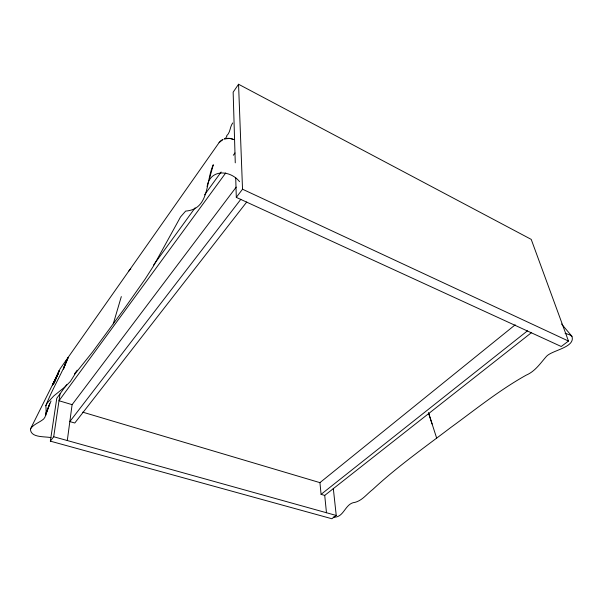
<?xml version="1.0" encoding="UTF-8"?>
<svg xmlns="http://www.w3.org/2000/svg" width="603" height="603" viewBox="0 0 603 603"><rect width="100%" height="100%" fill="white"/><g stroke="black" fill="none" stroke-linecap="round" stroke-linejoin="round"><path stroke-width="0.9" d="M50.991 437.635C44.803 436.278 30.414 437.997 30.467 428.967C33.007 424.806 37.876 423.102 41.728 420.464C47.072 417.63 46.182 410.794 45.843 405.751C52.167 389.108 61.687 373.943 68.229 357.391L63.443 368.953L66.707 359.554L63.458 368.923M67.295 440.537L72.104 404.658L236.203 187.111M333.293 488.34L336.24 515.459L331.876 518.746L50.35 441.147L53.705 436.753L60.029 393.827M50.35 441.147L56.772 398.312L66.677 384.676M209.331 179.159L213.296 164.762C205.668 180.757 209.912 209.294 185.649 211.088L180.546 216.914L153.539 265.923L145.104 279.144L124.278 308.766L92.711 351.798L75.496 373.265L70.438 381.405L65.056 386.855L53.795 395.93L46.921 403.354L45.843 405.751M113.274 323.856L121.316 296.586M207.078 186.719C209.904 168.802 230.067 169.82 239.579 181.661M45.647 415.58L49.71 403.746L45.918 413.522L51.021 401.018M58.664 372.307L52.793 384.48L59.267 370.355L54.097 383.267L60.021 368.938L219.062 142.662L223.02 139.436A10.741 8.826 1.3 0 0 219.062 142.662M30.467 428.967L58.664 372.481M58.642 372.337L52.401 384.985L58.657 372.496M232.728 122.937C229.69 127.029 230.655 132.117 226.668 135.788M235.713 177.764L236.301 197.369L561.227 346.506L568.478 341.057L531.22 239.383L238.554 84.254L233.15 92.191L235.268 162.833M225.477 138.366L226.856 136.353M74.425 374.003L77.192 370.197M153.592 265.011L195.116 207.839M204.523 194.882L221.135 172.013M233.308 155.242L234.974 152.958M225.733 172.94L59.011 400.739L72.104 404.658M236.301 197.369L242.527 189.214L238.554 84.254M240.868 199.269L69.835 421.58L74.787 423.012L246.755 201.982M82.739 412.166L319.937 482.641L515.188 324.821M319.937 482.641L321.082 494.354L527.482 330.828M321.082 494.354L324.723 495.41L531.454 332.66M333.195 517.095C343.454 518.218 344.645 505.065 353.139 502.706C361.506 501.628 366.481 494.241 372.76 489.478C397.045 466.873 424.195 447.697 450.569 427.655C475.39 409.588 499.299 390.171 526.155 375.172C535.147 371.342 540.198 363.481 546.378 356.456C551.888 350.147 575.707 347.509 571.938 336.301L561.529 323.984M565.101 333.338L569.398 334.703L571.938 336.301M53.705 436.753L336.24 515.459M233.806 139.595L229.811 138.411L224.293 138.931A10.741 8.826 1.3 0 1 233.851 139.572M242.527 189.214L568.478 341.057M436.67 438.125L428.492 412.776L432.11 423.999M324.723 495.41L326.464 512.738M128.869 271.079A9.867 6.384 34.8 0 1 130.806 268.998"/></g></svg>
